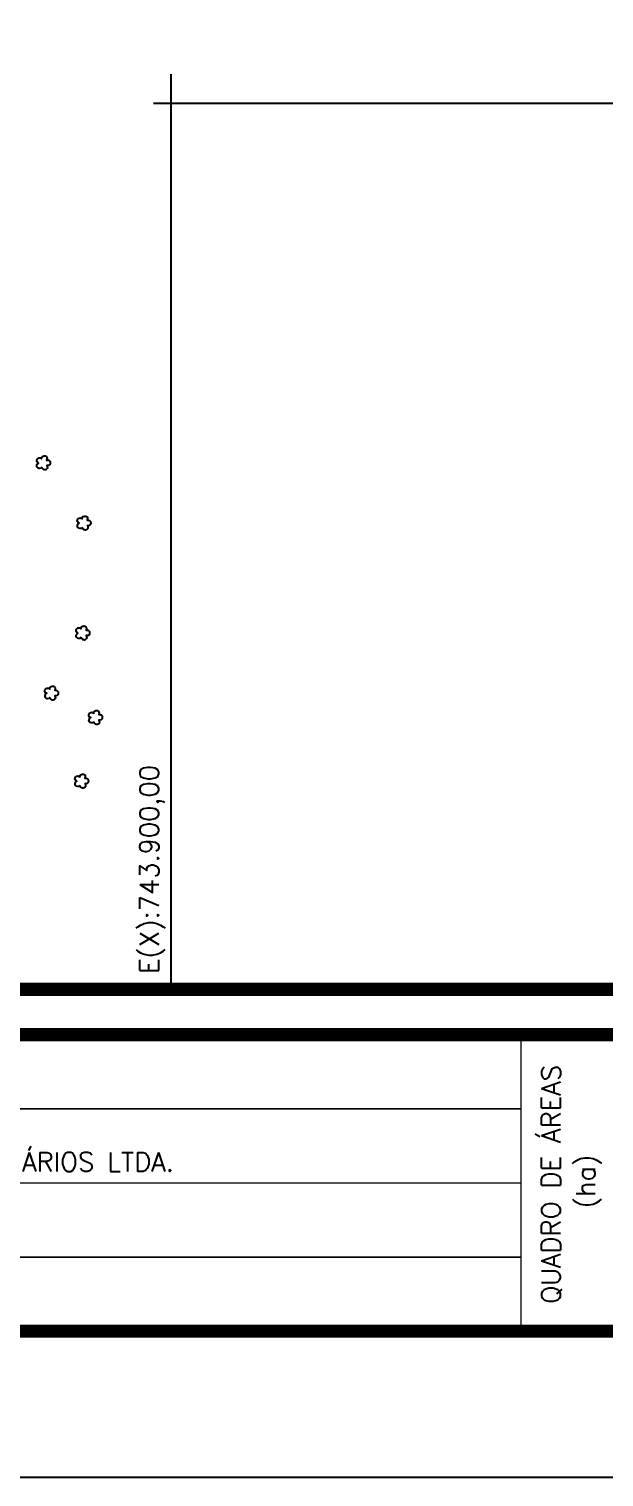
# Model space of a CAD drawing. Extents: x 742777 to 745927, y 7824687 to 7829142.
# Drawn here: x 743754 to 744345, y 7824687 to 7826176 of the extents above; entities that cross this region are included whole.
import ezdxf
from ezdxf.enums import TextEntityAlignment as Align

# ---------------------------------------------------------------- set-up
doc = ezdxf.new("R2010")
doc.units = 0
doc.header["$MEASUREMENT"] = 0
doc.linetypes.add('CONTINUO', pattern=[0])
doc.linetypes.add('LIN0', pattern=[0])
for name, color, linetype in [('_SIMBOLO ARVORE', 118, 'Continuous'), ('MALHA', 8, 'Continuous'), ('MARGEM', 5, 'Continuous')]:
    doc.layers.add(name, color=color, linetype=linetype)
doc.styles.add('ROMANS', font='romans')
doc.styles.add('Simplex', font='simplex.shx')

msp = doc.modelspace()

# ---------------------------------------------------------------- linework, layer by layer
at = {"layer": '_SIMBOLO ARVORE', "linetype": 'CONTINUO'}
for points in [[(743767, 7825725.6, 0), (743765.8, 7825724.6, 0), (743764.2, 7825724.4, 0), (743763.1, 7825724.8, 0), (743762.3, 7825725.6, 0), (743761.9, 7825726.5, 0), (743761.8, 7825727.8, 0), (743762.3, 7825728.7, 0), (743762.7, 7825729.3, 0), (743763.6, 7825729.9, 0), (743763.1, 7825730.1, 0), (743762.5, 7825730.6, 0), (743761.8, 7825731.6, 0), (743761.7, 7825732.9, 0), (743762.2, 7825734.2, 0), (743762.7, 7825734.7, 0), (743763.6, 7825735.3, 0), (743764.6, 7825735.4, 0), (743765.4, 7825735.3, 0), (743766, 7825735, 0), (743766.7, 7825734.4, 0), (743766.9, 7825735.5, 0), (743767, 7825736, 0), (743767.5, 7825736.6, 0), (743768.3, 7825736.9, 0), (743769, 7825737.2, 0), (743769.9, 7825737.3, 0), (743770.6, 7825737.2, 0), (743771.3, 7825736.9, 0), (743771.7, 7825736.4, 0), (743772.2, 7825735.6, 0), (743772.3, 7825734.6, 0), (743771.9, 7825733, 0), (743773.1, 7825733, 0), (743774, 7825732.8, 0), (743774.9, 7825732.1, 0), (743775.4, 7825731.6, 0), (743775.5, 7825729.3, 0), (743775, 7825728.3, 0), (743774.2, 7825727.7, 0), (743773.1, 7825727.4, 0), (743772.1, 7825727.5, 0), (743772.6, 7825725.4, 0), (743772.4, 7825724.5, 0), (743771.8, 7825723.7, 0), (743771.1, 7825723.1, 0), (743770.2, 7825722.9, 0), (743769.3, 7825723, 0), (743768.6, 7825723.2, 0), (743767.8, 7825723.9, 0), (743767.2, 7825724.7, 0), (743767.1, 7825725.7, 0)], [(743808.7, 7825663.7, 0), (743807.4, 7825662.7, 0), (743805.9, 7825662.5, 0), (743804.7, 7825662.9, 0), (743803.9, 7825663.7, 0), (743803.6, 7825664.6, 0), (743803.5, 7825666, 0), (743803.9, 7825666.8, 0), (743804.4, 7825667.4, 0), (743805.3, 7825668, 0), (743804.7, 7825668.2, 0), (743804.2, 7825668.7, 0), (743803.5, 7825669.8, 0), (743803.4, 7825671, 0), (743803.9, 7825672.3, 0), (743804.4, 7825672.8, 0), (743805.3, 7825673.4, 0), (743806.3, 7825673.5, 0), (743807.1, 7825673.4, 0), (743807.7, 7825673.1, 0), (743808.3, 7825672.5, 0), (743808.5, 7825673.7, 0), (743808.7, 7825674.1, 0), (743809.2, 7825674.8, 0), (743810, 7825675, 0), (743810.7, 7825675.4, 0), (743811.5, 7825675.4, 0), (743812.3, 7825675.3, 0), (743813, 7825675, 0), (743813.4, 7825674.5, 0), (743813.8, 7825673.7, 0), (743814, 7825672.8, 0), (743813.6, 7825671.1, 0), (743814.8, 7825671.2, 0), (743815.7, 7825670.9, 0), (743816.6, 7825670.2, 0), (743817.1, 7825669.7, 0), (743817.2, 7825667.5, 0), (743816.6, 7825666.5, 0), (743815.9, 7825665.8, 0), (743814.8, 7825665.5, 0), (743813.8, 7825665.6, 0), (743814.3, 7825663.5, 0), (743814.1, 7825662.6, 0), (743813.5, 7825661.8, 0), (743812.8, 7825661.2, 0), (743811.9, 7825661, 0), (743810.9, 7825661.1, 0), (743810.2, 7825661.3, 0), (743809.4, 7825662.1, 0), (743808.9, 7825662.8, 0), (743808.7, 7825663.8, 0)], [(743807.5, 7825550.7, 0), (743806.3, 7825549.6, 0), (743804.7, 7825549.4, 0), (743803.5, 7825549.9, 0), (743802.7, 7825550.7, 0), (743802.4, 7825551.6, 0), (743802.3, 7825552.9, 0), (743802.8, 7825553.7, 0), (743803.2, 7825554.4, 0), (743804.1, 7825555, 0), (743803.5, 7825555.2, 0), (743803, 7825555.6, 0), (743802.3, 7825556.7, 0), (743802.2, 7825558, 0), (743802.7, 7825559.3, 0), (743803.2, 7825559.7, 0), (743804.1, 7825560.3, 0), (743805.1, 7825560.4, 0), (743805.9, 7825560.3, 0), (743806.5, 7825560, 0), (743807.2, 7825559.4, 0), (743807.4, 7825560.6, 0), (743807.5, 7825561, 0), (743808, 7825561.7, 0), (743808.8, 7825562, 0), (743809.5, 7825562.3, 0), (743810.3, 7825562.4, 0), (743811.1, 7825562.3, 0), (743811.8, 7825561.9, 0), (743812.2, 7825561.4, 0), (743812.6, 7825560.6, 0), (743812.8, 7825559.7, 0), (743812.4, 7825558.1, 0), (743813.6, 7825558.1, 0), (743814.5, 7825557.9, 0), (743815.4, 7825557.2, 0), (743815.9, 7825556.6, 0), (743816, 7825554.4, 0), (743815.5, 7825553.4, 0), (743814.7, 7825552.7, 0), (743813.6, 7825552.4, 0), (743812.6, 7825552.5, 0), (743813.1, 7825550.4, 0), (743812.9, 7825549.5, 0), (743812.3, 7825548.7, 0), (743811.6, 7825548.2, 0), (743810.7, 7825547.9, 0), (743809.8, 7825548, 0), (743809.1, 7825548.2, 0), (743808.3, 7825549, 0), (743807.7, 7825549.7, 0), (743807.5, 7825550.8, 0)], [(743775.3, 7825488.8, 0), (743774.1, 7825487.7, 0), (743772.5, 7825487.5, 0), (743771.4, 7825488, 0), (743770.6, 7825488.8, 0), (743770.3, 7825489.7, 0), (743770.2, 7825491, 0), (743770.6, 7825491.8, 0), (743771.1, 7825492.5, 0), (743772, 7825493.1, 0), (743771.4, 7825493.3, 0), (743770.8, 7825493.7, 0), (743770.1, 7825494.8, 0), (743770, 7825496.1, 0), (743770.5, 7825497.4, 0), (743771, 7825497.8, 0), (743771.9, 7825498.4, 0), (743772.9, 7825498.5, 0), (743773.7, 7825498.4, 0), (743774.3, 7825498.1, 0), (743775, 7825497.5, 0), (743775.2, 7825498.7, 0), (743775.4, 7825499.2, 0), (743775.9, 7825499.8, 0), (743776.6, 7825500.1, 0), (743777.4, 7825500.4, 0), (743778.2, 7825500.5, 0), (743779, 7825500.4, 0), (743779.6, 7825500, 0), (743780.1, 7825499.5, 0), (743780.5, 7825498.7, 0), (743780.7, 7825497.8, 0), (743780.3, 7825496.2, 0), (743781.4, 7825496.2, 0), (743782.3, 7825496, 0), (743783.2, 7825495.3, 0), (743783.7, 7825494.7, 0), (743783.9, 7825492.5, 0), (743783.3, 7825491.5, 0), (743782.6, 7825490.8, 0), (743781.4, 7825490.5, 0), (743780.4, 7825490.6, 0), (743781, 7825488.5, 0), (743780.7, 7825487.7, 0), (743780.1, 7825486.8, 0), (743779.5, 7825486.3, 0), (743778.5, 7825486.1, 0), (743777.6, 7825486.1, 0), (743776.9, 7825486.3, 0), (743776.1, 7825487.1, 0), (743775.6, 7825487.8, 0), (743775.4, 7825488.9, 0)], [(743820.6, 7825463.8, 0), (743819.4, 7825462.7, 0), (743817.8, 7825462.6, 0), (743816.6, 7825463, 0), (743815.8, 7825463.8, 0), (743815.5, 7825464.7, 0), (743815.4, 7825466, 0), (743815.9, 7825466.8, 0), (743816.3, 7825467.5, 0), (743817.2, 7825468.1, 0), (743816.6, 7825468.3, 0), (743816.1, 7825468.7, 0), (743815.4, 7825469.8, 0), (743815.3, 7825471.1, 0), (743815.8, 7825472.4, 0), (743816.3, 7825472.9, 0), (743817.2, 7825473.4, 0), (743818.2, 7825473.6, 0), (743819, 7825473.4, 0), (743819.6, 7825473.2, 0), (743820.3, 7825472.6, 0), (743820.5, 7825473.7, 0), (743820.6, 7825474.2, 0), (743821.1, 7825474.8, 0), (743821.9, 7825475.1, 0), (743822.6, 7825475.4, 0), (743823.4, 7825475.5, 0), (743824.2, 7825475.4, 0), (743824.9, 7825475, 0), (743825.3, 7825474.5, 0), (743825.7, 7825473.7, 0), (743825.9, 7825472.8, 0), (743825.5, 7825471.2, 0), (743826.7, 7825471.2, 0), (743827.6, 7825471, 0), (743828.5, 7825470.3, 0), (743829, 7825469.7, 0), (743829.1, 7825467.5, 0), (743828.6, 7825466.5, 0), (743827.8, 7825465.8, 0), (743826.7, 7825465.5, 0), (743825.7, 7825465.6, 0), (743826.2, 7825463.5, 0), (743826, 7825462.7, 0), (743825.4, 7825461.8, 0), (743824.7, 7825461.3, 0), (743823.8, 7825461.1, 0), (743822.9, 7825461.1, 0), (743822.2, 7825461.3, 0), (743821.4, 7825462.1, 0), (743820.8, 7825462.8, 0), (743820.6, 7825463.9, 0)], [(743806.3, 7825398.3, 0), (743805.1, 7825397.3, 0), (743803.5, 7825397.1, 0), (743802.4, 7825397.5, 0), (743801.6, 7825398.3, 0), (743801.2, 7825399.2, 0), (743801.1, 7825400.5, 0), (743801.6, 7825401.4, 0), (743802, 7825402, 0), (743802.9, 7825402.6, 0), (743802.4, 7825402.8, 0), (743801.8, 7825403.3, 0), (743801.1, 7825404.3, 0), (743801, 7825405.6, 0), (743801.5, 7825406.9, 0), (743802, 7825407.4, 0), (743802.9, 7825408, 0), (743803.9, 7825408.1, 0), (743804.7, 7825408, 0), (743805.3, 7825407.7, 0), (743806, 7825407.1, 0), (743806.2, 7825408.2, 0), (743806.3, 7825408.7, 0), (743806.8, 7825409.3, 0), (743807.6, 7825409.6, 0), (743808.3, 7825409.9, 0), (743809.2, 7825410, 0), (743809.9, 7825409.9, 0), (743810.6, 7825409.6, 0), (743811, 7825409.1, 0), (743811.5, 7825408.3, 0), (743811.6, 7825407.3, 0), (743811.2, 7825405.7, 0), (743812.4, 7825405.7, 0), (743813.3, 7825405.5, 0), (743814.2, 7825404.8, 0), (743814.7, 7825404.3, 0), (743814.8, 7825402, 0), (743814.3, 7825401, 0), (743813.5, 7825400.4, 0), (743812.4, 7825400.1, 0), (743811.4, 7825400.2, 0), (743811.9, 7825398.1, 0), (743811.7, 7825397.2, 0), (743811.1, 7825396.4, 0), (743810.4, 7825395.8, 0), (743809.5, 7825395.6, 0), (743808.6, 7825395.7, 0), (743807.9, 7825395.9, 0), (743807.1, 7825396.6, 0), (743806.5, 7825397.4, 0), (743806.4, 7825398.4, 0)]]:
    msp.add_polyline3d(points, dxfattribs=at)
at = {"layer": 'MALHA', "linetype": 'ByBlock'}
for points in [[(743900, 7825188.6), (743900, 7826130)], [(743881.9, 7826100), (745777.4, 7826100)]]:
    msp.add_lwpolyline(points, dxfattribs=at)
at = {"layer": 'MARGEM', "color": 174, "linetype": 'LIN0', "flags": 128}
msp.add_lwpolyline([(745927.4, 7824687), (745927.4, 7829142), (742777.4, 7829142), (742777.4, 7824687)], close=True, dxfattribs=at)
at = {"layer": 'MARGEM', "color": 174, "linetype": 'LIN0', "const_width": 13.6, "flags": 128}
for points in [[(745777.4, 7825188.6), (745777.4, 7828992), (742927.4, 7828992), (742927.4, 7825188.6)], [(742927.4, 7825142), (745777.4, 7825142), (745777.4, 7824837), (742927.4, 7824837)]]:
    msp.add_lwpolyline(points, close=True, dxfattribs=at)
at = {"layer": 'MARGEM', "color": 174, "linetype": 'LIN0', "const_width": 1.51, "flags": 128}
for points in [[(744259.5, 7825142), (744259.5, 7824840.7)], [(743289.7, 7825065.7), (744259.5, 7825065.7)], [(743289.7, 7824989.5), (744259.5, 7824989.5)], [(742927.4, 7824913.2), (744259.5, 7824913.2)]]:
    msp.add_lwpolyline(points, dxfattribs=at)

# ---------------------------------------------------------------- texts
at = {"layer": 'MALHA', "style": 'ROMANS'}
msp.add_text('E(X):743.900,00', height=19.5, rotation=90, dxfattribs=at).set_placement((743887.1, 7825204.6))
at = {"layer": 'MARGEM', "color": 7, "linetype": 'Continuous', "style": 'Simplex'}
for s, p in [('QUADRO DE ÁREAS', (744290.4, 7824988.1)), ('(ha)', (744326, 7824991.1))]:
    msp.add_text(s, height=19.5, rotation=90, dxfattribs=at).set_placement(p, align=Align.MIDDLE_CENTER)
msp.add_text('D E L EMPREENDIMENTOS IMOBILIÁRIOS LTDA.', height=19.5, dxfattribs=at).set_placement((743306.9, 7825020.9), align=Align.TOP_LEFT)

doc.saveas('drawing.dxf')
